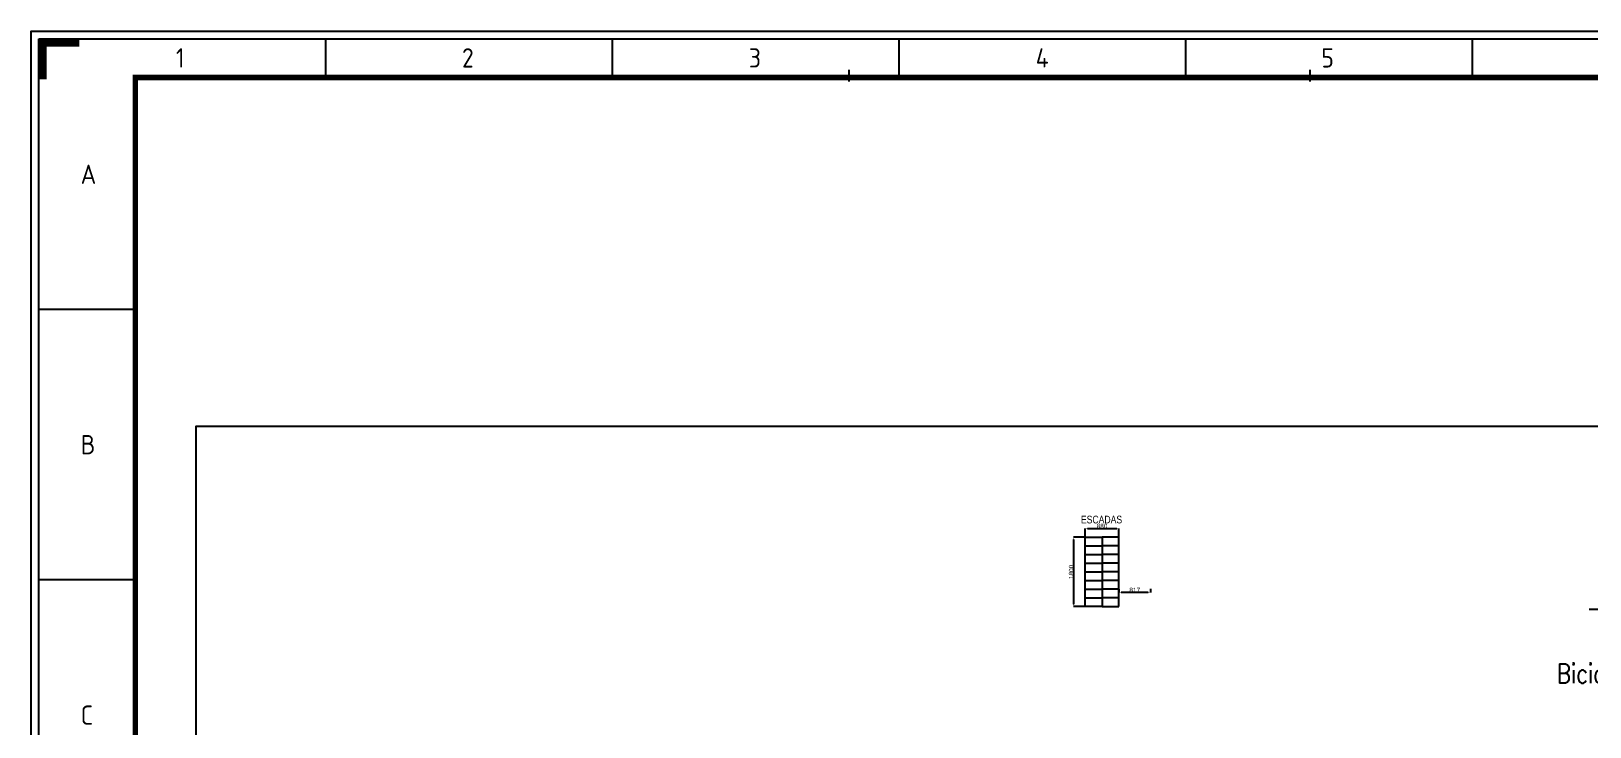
# Model space of a CAD drawing. Header units: millimetres. Extents: x 18768 to 1484868, y -11027 to 520152.
# Drawn here: x 146868 to 187274, y 427307 to 445336 of the extents above; entities that cross this region are included whole.
import ezdxf

# ---------------------------------------------------------------- set-up
doc = ezdxf.new("R2010")
doc.units = ezdxf.units.MM
for name, color, linetype in [('025', 3, 'Continuous'), ('050', 166, 'Continuous'), ('100', 176, 'Continuous'), ('4-MOBILIA', 4, 'Continuous'), ('8-TEXTO', 4, 'Continuous'), ('L025-CONTORNO', 7, 'Continuous'), ('PAREDES', 7, 'Continuous')]:
    doc.layers.add(name, color=color, linetype=linetype)
doc.layers.add('L035-DEMOLIÇÃO', color=40, linetype='Continuous', plot=False)
doc.styles.add('ISO-CP--50', font='isocp.shx', dxfattribs={"height": 500})
doc.styles.add('ROMANS', font='romans', dxfattribs={"width": 0.8, "height": 300})
doc.styles.get("Standard").update_dxf_attribs({"font": 'arial.ttf'})
doc.dimstyles.new('ISO-25', dxfattribs={"dimtxt": 2.5, "dimasz": 2.5, "dimexe": 1.25, "dimexo": 0.625, "dimtad": 1, "dimtxsty": 'Standard', "dimcen": 2.5, "dimadec": 0, "dimazin": 0, "dimtfac": 1, "dimtmove": 0, "dimatfit": 3, "dimfxl": 1, "dimarcsym": 0})

# ---------------------------------------------------------------- blocks, each defined once
blk = doc.blocks.new('A0')
at = {"layer": '025'}
for points in [[(119300, 84500), (119300, 0), (0, 0), (0, 84500)], [(200, 84300), (119100, 84300), (119100, 200), (200, 200)]]:
    blk.add_lwpolyline(points, close=True, dxfattribs=at)
at = {"layer": '050'}
for p, q in [((7631, 84300), (7631, 83300)), ((15062, 84300), (15062, 83300)), ((22493, 84300), (22493, 83300)), ((29924, 84300), (29924, 83300)), ((37355, 84300), (37355, 83300)), ((2700, 77290), (200, 77290)), ((2700, 70282), (200, 70282))]:
    blk.add_line(p, q, dxfattribs=at)
at = {"layer": '100'}
for p, q in [((21150, 83300), (21250, 83300)), ((21165, 83300), (21235, 83300)), ((21200, 83500), (21200, 83200)), ((33100, 83300), (33200, 83300)), ((33115, 83300), (33185, 83300)), ((33150, 83500), (33150, 83200))]:
    blk.add_line(p, q, dxfattribs=at)
at = {"layer": '100', "const_width": 200}
blk.add_lwpolyline([(1250, 84200), (300, 84200), (300, 83250)], dxfattribs=at)
at = {"layer": '100', "const_width": 140}
blk.add_lwpolyline([(2700, 83300), (118100, 83300), (118100, 1200), (2700, 1200)], close=True, dxfattribs=at)
at = {"layer": '050', "style": 'ISO-CP--50'}
for s, p in [('1', (3751, 83558)), ('2', (11167, 83558)), ('3', (18604, 83558)), ('4', (26041, 83558)), ('5', (33445, 83558)), ('A', (1283, 80542)), ('B', (1283, 73534)), ('C', (1283, 66524))]:
    blk.add_text(s, height=500, dxfattribs=at).set_placement(p)
blk = doc.blocks.new('*D146')
at = {"color": 0, "lineweight": -2, "transparency": 16777216}
for p, q in [((175068, 430871), (175068, 430787)), ((175825, 430789), (175128, 430789)), ((175885, 430886), (175885, 430787))]:
    blk.add_line(p, q, dxfattribs=at)
at = {"color": 0, "lineweight": 15, "transparency": 16777216}
for points in [[(175128, 430799), (175128, 430779), (175068, 430789)], [(175825, 430799), (175825, 430779), (175885, 430789)]]:
    blk.add_solid(points, dxfattribs=at)
at = {"layer": 'DEFPOINTS', "color": 0, "lineweight": 15, "transparency": 16777216}
for p in [(175068, 430872), (175068, 430789), (175885, 430887)]:
    blk.add_point(p, dxfattribs=at)
at = {"color": 0, "transparency": 16777216, "insert": (175477, 430851), "char_height": 120, "attachment_point": 5}
blk.add_mtext('817', dxfattribs=at)
blk = doc.blocks.new('*D147')
at = {"color": 0, "lineweight": -2, "transparency": 16777216}
for p, q in [((174188, 432222), (174188, 432449)), ((174248, 432448), (175008, 432448)), ((175068, 432222), (175068, 432449))]:
    blk.add_line(p, q, dxfattribs=at)
at = {"color": 0, "lineweight": 15, "transparency": 16777216}
for points in [[(174248, 432458), (174248, 432438), (174188, 432448)], [(175008, 432458), (175008, 432438), (175068, 432448)]]:
    blk.add_solid(points, dxfattribs=at)
at = {"layer": 'DEFPOINTS', "color": 0, "lineweight": 15, "transparency": 16777216}
for p in [(175068, 432448), (174188, 432222), (175068, 432222)]:
    blk.add_point(p, dxfattribs=at)
at = {"color": 0, "transparency": 16777216, "insert": (174628, 432509), "char_height": 120, "attachment_point": 5}
blk.add_mtext('880', dxfattribs=at)
blk = doc.blocks.new('*D148')
at = {"color": 0, "lineweight": -2, "transparency": 16777216}
for p, q in [((174187, 432222), (173889, 432222)), ((173891, 432162), (173891, 430482)), ((174187, 430422), (173889, 430422))]:
    blk.add_line(p, q, dxfattribs=at)
at = {"color": 0, "lineweight": 15, "transparency": 16777216}
for points in [[(173881, 432162), (173901, 432162), (173891, 432222)], [(173881, 430482), (173901, 430482), (173891, 430422)]]:
    blk.add_solid(points, dxfattribs=at)
at = {"layer": 'DEFPOINTS', "color": 0, "lineweight": 15, "transparency": 16777216}
for p in [(174188, 432222), (173891, 430422), (174188, 430422)]:
    blk.add_point(p, dxfattribs=at)
at = {"color": 0, "transparency": 16777216, "insert": (173829, 431322), "char_height": 120, "attachment_point": 5, "rotation": 90}
blk.add_mtext('1800', dxfattribs=at)

msp = doc.modelspace()

# ---------------------------------------------------------------- linework, layer by layer
for p, q in [((174188.104, 432221.574), (174628.104, 432221.574)), ((174188.104, 430421.574), (174188.104, 432221.574)), ((174188.104, 431996.574), (174628.104, 431996.574)), ((174628.104, 432221.574), (174628.104, 430421.574)), ((175068.104, 432221.574), (174628.104, 432221.574)), ((174628.104, 432221.574), (174628.104, 430421.574)), ((175068.104, 431996.574), (174628.104, 431996.574)), ((175068.104, 430421.574), (175068.104, 432221.574)), ((174188.104, 431771.574), (174628.104, 431771.574)), ((174188.104, 431546.574), (174628.104, 431546.574)), ((175068.104, 431771.574), (174628.104, 431771.574)), ((175068.104, 431546.574), (174628.104, 431546.574)), ((174188.104, 431321.574), (174628.104, 431321.574)), ((175068.104, 431321.574), (174628.104, 431321.574)), ((174188.104, 431096.574), (174628.104, 431096.574)), ((174188.104, 430871.574), (174628.104, 430871.574)), ((175068.104, 431096.574), (174628.104, 431096.574)), ((175068.104, 430871.574), (174628.104, 430871.574)), ((174188.104, 430646.574), (174628.104, 430646.574)), ((174628.104, 430421.574), (174188.104, 430421.574)), ((175068.104, 430646.574), (174628.104, 430646.574)), ((174628.104, 430421.574), (175068.104, 430421.574))]:
    msp.add_line(p, q)
at = {"layer": 'L035-DEMOLIÇÃO', "linetype": 'ByBlock', "lineweight": -2}
msp.add_lwpolyline([(243039.686, 397570.166), (151141.405, 397570.166), (151141.405, 435098.76), (243039.686, 435098.76)], close=True, dxfattribs=at)
at = {"layer": 'PAREDES'}
msp.add_line((187253.279, 430353.687), (202976.428, 430353.687), dxfattribs=at)

# ---------------------------------------------------------------- block references
at = {"layer": 'L025-CONTORNO'}
msp.add_blockref('A0', (146868.29, 360835.609), dxfattribs=at)

# ---------------------------------------------------------------- texts
at = {"layer": '4-MOBILIA', "width": 0.8}
msp.add_text('ESCADAS', height=200, dxfattribs=at).set_placement((174081.473, 432578.696))
at = {"layer": '8-TEXTO', "style": 'ROMANS', "width": 0.8}
msp.add_text('Bicicleteiro', height=500, dxfattribs=at).set_placement((186420.839, 428438.934))

# ---------------------------------------------------------------- dimensions: what is measured, and where the dimension line sits
at = {"color": 4}
for base, p1, p2, picture, middle in [((175068.104, 432447.58), (174188.104, 432221.574), (175068.104, 432221.574), '*D147', (174628.104, 432509.474)), ((175068.104, 430788.621), (175884.959, 430886.915), (175068.104, 430871.574), '*D146', (175476.532, 430850.515))]:
    dim = msp.add_linear_dim(base=base, p1=p1, p2=p2, dimstyle='ISO-25', override={"dimtxt": 120, "dimasz": 60, "dimdec": 0}, dxfattribs=at)
    dim.commit()
    dim.dimension.update_dxf_attribs({"geometry": picture, "text_midpoint": middle})
dim = msp.add_linear_dim(base=(173890.604, 430421.574), p1=(174188.104, 432221.574), p2=(174188.104, 430421.574), angle=90, dimstyle='ISO-25', override={"dimtxt": 120, "dimasz": 60, "dimdec": 0}, dxfattribs=at)
dim.commit()
dim.dimension.update_dxf_attribs({"geometry": '*D148', "text_midpoint": (173828.71, 431321.574)})

doc.saveas('drawing.dxf')
